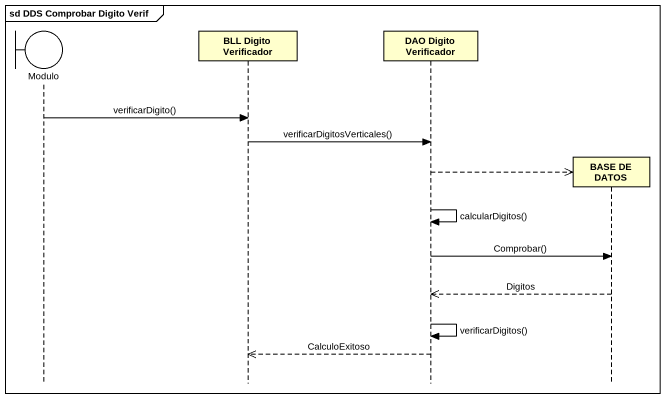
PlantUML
@startuml
mainframe sd DDS Comprobar Digito Verif
hide footbox
boundary Modulo
participant "BLL Digito Verificador" as BLL_Digito_Verificador
participant "DAO Digito Verificador" as DAO_Digito_Verificador
participant "BASE DE DATOS" as BASE_DE_DATOS

Modulo -> BLL_Digito_Verificador : verificarDigito()
BLL_Digito_Verificador -> DAO_Digito_Verificador : verificarDigitosVerticales()
DAO_Digito_Verificador -->> BASE_DE_DATOS **
DAO_Digito_Verificador -> DAO_Digito_Verificador : calcularDigitos()
DAO_Digito_Verificador -> BASE_DE_DATOS : Comprobar()
BASE_DE_DATOS -->> DAO_Digito_Verificador : Digitos
DAO_Digito_Verificador -> DAO_Digito_Verificador : verificarDigitos()
DAO_Digito_Verificador -->> BLL_Digito_Verificador : CalculoExitoso
@enduml
